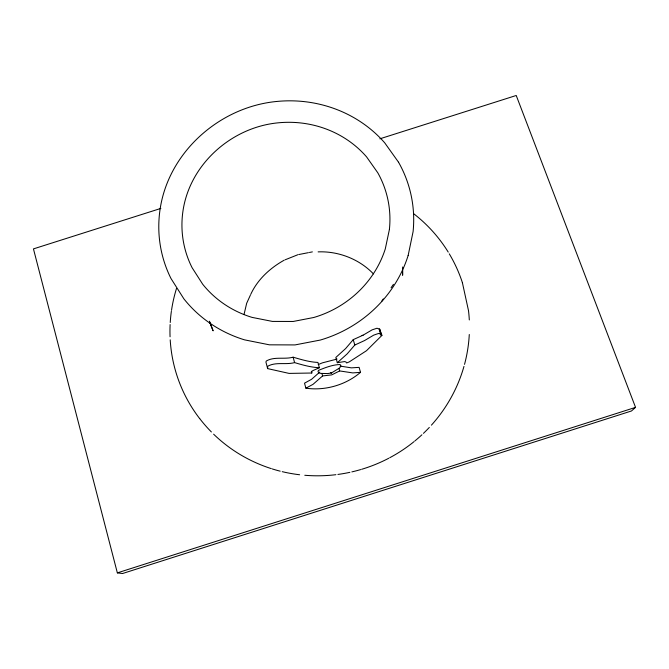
<?xml version="1.0" encoding="UTF-8"?>
<svg xmlns="http://www.w3.org/2000/svg" width="669" height="669" viewBox="0 0 669 669"><rect width="100%" height="100%" fill="white"/><g stroke="black" fill="none" stroke-linecap="round" stroke-linejoin="round"><path stroke-width="1" d="M402.629 267.006L402.621 275.268L402.587 269.824M408.149 255.516L413.099 231.583A128.281 122.034 -17.4 0 0 398.523 162.199M244.043 314.438L246.669 303.291L250.382 295.146M250.75 294.352C257.532 279.5 270.151 267.985 284.266 260.141M379.658 329.073L381.924 335.403L366.487 350.715L349.201 361.929L346.626 362.974L345.99 362.004L344.644 361.569L337.318 362.698L335.838 357.447L345.672 348.524L353.24 339.643L363.091 335.177L372.131 329.85L376.973 328.236L379.114 328.889L380.703 334.91L381.163 334.249L379.658 329.073L379.198 329.733M381.539 301.502L383.32 298.926M391.064 287.779L393.447 284.35M380.703 334.91L380.636 334.048L378.495 333.48L373.687 335.144L364.638 340.513L354.796 345.037L347.169 353.884L337.318 362.698M379.85 138.817L516.225 95.483L635.55 407.379L631.469 410.975L122.569 573.517L117.351 572.881L33.45 248.893L160.861 208.41M319.774 372.056L311.637 379.256L304.52 383.178L305.884 388.179C325.075 390.98 345.814 384.993 360.516 372.34L359.111 367.365L351.359 367.858L340.111 366.077M360.516 372.34L352.772 372.909L339.651 370.935L331.69 374.891L322.6 375.936L313.025 384.341L305.884 388.179M362.054 335.545L363.091 335.177M331.548 372.917L339.559 367.992L340.73 366.328L340.755 365.224L339.986 364.53C332.66 364.714 325.218 367.624 318.427 370.409L318.018 371.504L318.695 372.767L320.836 373.411L327.659 373.57L331.548 372.917L330.904 372.482L331.096 373.068M318.227 364.563L322.383 362.857L337.051 359.069M285.195 259.773L297.939 254.697M319.372 367.724L312.858 370.634L311.787 371.471L311.787 373.018L289.067 373.402L267.633 368.611L267.684 366.261C275.804 361.636 285.814 365.023 294.594 362.615C302.714 364.998 310.851 367.348 319.372 367.724L317.934 362.431C309.379 362.071 301.276 359.554 293.131 357.196C284.375 359.613 274.357 356.284 266.304 361.009L265.928 362.054L267.633 368.611M117.351 572.881L635.55 407.379M298.892 254.513L308.417 252.656M309.413 252.464L312.381 251.887M318.126 251.879C338.481 251.042 359.32 259.112 373.419 273.889M398.523 162.207L384.717 142.832A127.762 121.541 -17.3 0 0 324.365 105.443A128.314 122.076 -17.4 0 0 276.138 101.521C219.524 107.174 168.881 151.871 160.167 208.736A127.628 121.415 -17.4 0 0 170.971 278.48L183.891 298.851A128.281 122.034 -17.3 0 0 244.511 339.844L269.415 344.828L295.029 344.92L320.292 340.061A128.022 121.783 -17.4 0 0 384.039 298.909A127.771 121.557 -17.4 0 0 408.14 255.516M381.163 334.249L381.924 335.403M209.456 321.204L213.118 330.846L209.531 321.856M353.24 339.643L354.796 345.037M338.932 368.36L339.651 370.935M311.311 371.287L311.787 373.018M321.898 373.369L322.6 375.936M293.131 357.196L294.594 362.615M462.379 282.602L468.509 310.692A150.115 146.26 -17.7 0 1 469.304 319.949M171.515 310.357A150.099 146.243 -17.7 0 1 176.482 288.548M413.701 213.729A150.099 146.243 -17.7 0 1 448.23 252.104M449.292 253.852A150.099 146.243 -17.7 0 1 462.379 282.602M414.086 441.599A150.007 146.16 -17.7 0 1 389.726 457.738M388.806 458.223A150.007 146.16 -17.7 0 1 361.636 469.304M360.675 469.588A150.007 146.16 -17.7 0 1 351.869 471.888M349.895 472.331A150.007 146.16 -17.7 0 1 337.904 474.438M335.897 474.689A150.007 146.16 -17.7 0 1 304.788 475.274M299.628 474.756A150.007 146.16 -17.7 0 1 282.226 471.67M280.211 471.177A150.007 146.16 -17.7 0 1 272.25 468.927M271.271 468.618A150.007 146.16 -17.7 0 1 213.62 434.181M211.387 431.965A150.007 146.16 -17.7 0 1 199.722 418.61M469.278 334.5A150.115 146.26 -17.7 0 1 464.529 364.379M463.968 366.403A150.115 146.26 -17.7 0 1 431.421 425.149M429.314 427.441A150.115 146.26 -17.7 0 1 423.444 433.353M421.93 434.783A150.115 146.26 -17.7 0 1 414.88 440.938M199.697 418.627A150.107 146.252 -17.7 0 1 170.21 339.827M170.06 336.791A150.107 146.252 -17.7 0 1 170.118 324.549M170.235 322.508A150.107 146.252 -17.7 0 1 171.356 311.361M389.408 229.45L385.285 248.91A104.247 99.163 -17.4 0 1 350.673 298.449A104.481 99.38 -17.4 0 1 313.711 317.507L293.206 321.463L272.4 321.413L252.146 317.407A104.699 99.581 -17.3 0 1 202.699 284.241L192.095 267.692A104.138 99.054 -17.4 0 1 182.997 210.802C189.912 164.164 231.407 127.445 277.794 122.862A104.724 99.622 -17.4 0 1 335.771 133.181A104.247 99.154 -17.3 0 1 366.595 156.906L377.793 172.794A104.699 99.589 -17.4 0 1 389.4 229.442"/></g></svg>
